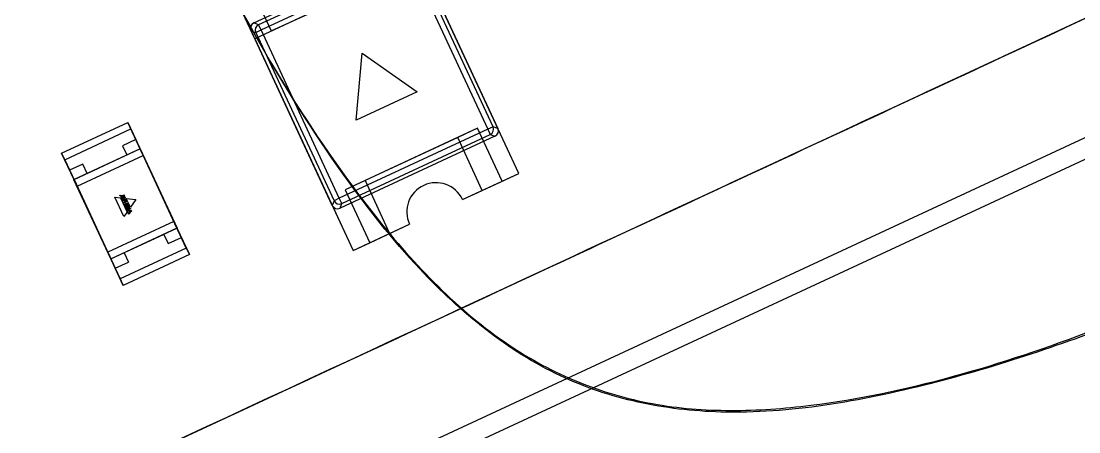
# Model space of a CAD drawing. Header units: millimetres. Extents: x 15 to 205, y 5 to 292.
# Drawn here: x 100.84 to 108.08, y 184.81 to 187.63 of the extents above; entities that cross this region are included whole.
import ezdxf

# ---------------------------------------------------------------- set-up
doc = ezdxf.new("R2010")
doc.units = ezdxf.units.MM

msp = doc.modelspace()

# ---------------------------------------------------------------- linework, layer by layer
at = {"color": 7, "linetype": 'Continuous', "lineweight": 25}
for p, q in [((114.5223, 189.806), (82.0483, 174.7037)), ((111.9476, 189.4251), (80.2116, 174.666)), ((112.3163, 188.6323), (80.5803, 173.8732)), ((104.2443, 186.5844), (103.4009, 188.3979)), ((102.4302, 187.6156), (103.4912, 188.1091)), ((103.4795, 188.0769), (102.4624, 187.6039)), ((104.0688, 186.9044), (103.5325, 188.0575)), ((103.5443, 188.0897), (104.101, 186.8927)), ((102.4793, 187.5677), (103.4963, 188.0407)), ((102.5495, 187.5608), (103.4563, 187.9825)), ((103.4963, 188.0407), (104.0326, 186.8876)), ((104.2443, 186.5844), (103.5696, 188.0352)), ((102.3809, 187.9235), (102.5495, 187.5608)), ((102.4362, 187.5081), (102.2675, 187.8708)), ((102.2675, 187.8708), (103.1109, 186.0573)), ((102.8727, 187.7111), (102.4362, 187.5081)), ((102.4109, 187.5626), (102.443, 187.5508)), ((102.9675, 186.3656), (102.4109, 187.5626)), ((102.4624, 187.6039), (102.4302, 187.6156)), ((102.443, 187.5508), (102.4793, 187.5677)), ((102.443, 187.5508), (102.9793, 186.3977)), ((102.4793, 187.5677), (102.4624, 187.6039)), ((103.0155, 186.4146), (102.4793, 187.5677)), ((102.4362, 187.5081), (103.1109, 186.0573)), ((103.1309, 186.9489), (103.1716, 187.409)), ((103.1716, 187.409), (103.5497, 187.1437)), ((103.5497, 187.1437), (103.1309, 186.9489)), ((101.1136, 186.7238), (101.5669, 186.9347)), ((101.5669, 186.9347), (101.6218, 186.8168)), ((101.6724, 186.708), (101.5669, 186.9347)), ((104.0688, 186.9044), (104.0326, 186.8876)), ((104.101, 186.8927), (104.0688, 186.9044)), ((101.1347, 186.6785), (101.588, 186.8893)), ((101.6218, 186.8168), (101.588, 186.8893)), ((101.588, 186.8893), (101.6724, 186.708)), ((101.588, 186.8893), (101.9675, 186.0733)), ((104.0326, 186.8876), (103.0155, 186.4146)), ((104.0816, 186.8396), (103.0206, 186.3462)), ((103.0324, 186.3784), (104.0494, 186.8514)), ((103.9623, 186.8944), (103.0556, 186.4727)), ((103.8263, 186.8312), (103.1916, 186.536)), ((103.9623, 186.8944), (103.8263, 186.8312)), ((103.995, 186.4685), (103.8263, 186.8312)), ((104.131, 186.5317), (103.9623, 186.8944)), ((104.0326, 186.8876), (104.0494, 186.8514)), ((104.0494, 186.8514), (104.0816, 186.8396)), ((101.1988, 186.5429), (101.6504, 186.7529)), ((101.6508, 186.752), (101.1992, 186.542)), ((101.6218, 186.8168), (101.5311, 186.7746)), ((101.5311, 186.7746), (101.5606, 186.7112)), ((101.6508, 186.752), (101.6504, 186.7529)), ((101.6504, 186.7529), (101.6508, 186.752)), ((101.6517, 186.7524), (101.6508, 186.752)), ((101.6508, 186.752), (101.6517, 186.7524)), ((101.903, 186.2098), (101.6508, 186.752)), ((101.6517, 186.7524), (101.9039, 186.2102)), ((101.1136, 186.7238), (101.1684, 186.606)), ((101.219, 186.4972), (101.1136, 186.7238)), ((101.1347, 186.6785), (101.219, 186.4972)), ((101.1684, 186.606), (101.1347, 186.6785)), ((101.5142, 185.8624), (101.1347, 186.6785)), ((101.219, 186.4972), (101.6724, 186.708)), ((101.2886, 186.5847), (101.5606, 186.7112)), ((101.2591, 186.6481), (101.1684, 186.606)), ((101.2886, 186.5847), (101.2591, 186.6481)), ((101.1992, 186.542), (101.1983, 186.5416)), ((101.1983, 186.5416), (101.1992, 186.542)), ((101.4505, 185.9994), (101.1983, 186.5416)), ((101.1988, 186.5429), (101.1992, 186.542)), ((101.1992, 186.542), (101.1988, 186.5429)), ((101.1992, 186.542), (101.4514, 185.9998)), ((103.1916, 186.536), (103.0556, 186.4727)), ((103.1916, 186.536), (103.3602, 186.1733)), ((103.995, 186.4685), (104.2443, 186.5844)), ((104.131, 186.5317), (104.2443, 186.5844)), ((103.0556, 186.4727), (103.2242, 186.11)), ((103.859, 186.4052), (104.131, 186.5317)), ((103.859, 186.4052), (103.995, 186.4685)), ((103.995, 186.4685), (104.131, 186.5317)), ((101.4785, 186.4212), (101.5168, 186.4174)), ((101.5402, 186.2885), (101.4785, 186.4212)), ((101.5152, 186.4298), (101.5121, 186.4365)), ((101.5121, 186.4365), (101.5315, 186.4332)), ((101.5276, 186.4278), (101.5152, 186.4298)), ((101.5168, 186.4174), (101.562, 186.3201)), ((101.5212, 186.417), (101.5276, 186.4278)), ((101.5244, 186.4102), (101.5212, 186.417)), ((101.5342, 186.427), (101.5244, 186.4102)), ((101.5268, 186.405), (101.5458, 186.4263)), ((101.5297, 186.3988), (101.5268, 186.405)), ((101.5583, 186.3994), (101.5297, 186.3988)), ((101.5315, 186.4332), (101.5407, 186.4374)), ((101.5412, 186.4121), (101.5341, 186.4046)), ((101.5341, 186.4045), (101.5445, 186.405)), ((101.5341, 186.4046), (101.5341, 186.4045)), ((101.5435, 186.4314), (101.5342, 186.427)), ((101.5348, 186.3877), (101.5586, 186.3988)), ((101.5407, 186.4374), (101.5435, 186.4314)), ((101.5445, 186.405), (101.5412, 186.4121)), ((101.5487, 186.42), (101.5444, 186.4155)), ((101.5444, 186.4155), (101.5492, 186.4052)), ((101.5458, 186.4263), (101.5487, 186.42)), ((101.5492, 186.4052), (101.5555, 186.4055)), ((101.5614, 186.3927), (101.5512, 186.3879)), ((101.5512, 186.3879), (101.5563, 186.3768)), ((101.5555, 186.4055), (101.5583, 186.3994)), ((101.556, 186.4135), (101.6219, 186.4067)), ((101.5843, 186.3525), (101.556, 186.4135)), ((101.5586, 186.3988), (101.5614, 186.3927)), ((101.6219, 186.4067), (101.5843, 186.3525)), ((102.9793, 186.3977), (102.9675, 186.3656)), ((103.0155, 186.4146), (102.9793, 186.3977)), ((103.0324, 186.3784), (103.0155, 186.4146)), ((101.5376, 186.3816), (101.5348, 186.3877)), ((101.5468, 186.3859), (101.5376, 186.3816)), ((101.562, 186.3201), (101.5402, 186.2885)), ((101.5428, 186.3705), (101.5519, 186.3748)), ((101.5456, 186.3645), (101.5428, 186.3705)), ((101.5694, 186.3755), (101.5456, 186.3645)), ((101.5519, 186.3748), (101.5468, 186.3859)), ((101.5542, 186.3647), (101.5569, 186.3588)), ((101.5563, 186.3768), (101.5666, 186.3816)), ((101.5584, 186.3369), (101.5822, 186.348)), ((101.5612, 186.3309), (101.5584, 186.3369)), ((101.5851, 186.3419), (101.5612, 186.3309)), ((101.5617, 186.3299), (101.5898, 186.3318)), ((101.5646, 186.3236), (101.5617, 186.3299)), ((101.5842, 186.3252), (101.5646, 186.3236)), ((101.5666, 186.3816), (101.5694, 186.3755)), ((101.5704, 186.3112), (101.5843, 186.3251)), ((101.5733, 186.3466), (101.5706, 186.3524)), ((101.5929, 186.325), (101.5733, 186.305)), ((101.5822, 186.348), (101.5851, 186.3419)), ((101.5843, 186.3251), (101.5842, 186.3252)), ((101.5898, 186.3318), (101.5929, 186.325)), ((103.0206, 186.3462), (103.0324, 186.3784)), ((101.8832, 186.2546), (101.4298, 186.0438)), ((101.5733, 186.305), (101.5704, 186.3112)), ((101.9675, 186.0733), (101.8832, 186.2546)), ((101.8832, 186.2546), (101.9886, 186.0279)), ((101.4514, 185.9998), (101.903, 186.2098)), ((101.9034, 186.2089), (101.4518, 185.9989)), ((101.903, 186.2098), (101.9039, 186.2102)), ((101.9039, 186.2102), (101.903, 186.2098)), ((101.9034, 186.2089), (101.903, 186.2098)), ((101.903, 186.2098), (101.9034, 186.2089)), ((103.1109, 186.0573), (103.3602, 186.1733)), ((103.2242, 186.11), (103.4963, 186.2365)), ((103.2242, 186.11), (103.3602, 186.1733)), ((103.3602, 186.1733), (103.4963, 186.2365)), ((101.8136, 186.1671), (101.5416, 186.0406)), ((101.8136, 186.1671), (101.8431, 186.1037)), ((101.8431, 186.1037), (101.9338, 186.1458)), ((101.9886, 186.0279), (101.9338, 186.1458)), ((101.9338, 186.1458), (101.9675, 186.0733)), ((103.1109, 186.0573), (103.2242, 186.11)), ((101.5142, 185.8624), (101.4298, 186.0438)), ((101.4298, 186.0438), (101.5353, 185.8171)), ((101.9675, 186.0733), (101.5142, 185.8624)), ((101.9886, 186.0279), (101.5353, 185.8171)), ((101.5416, 186.0406), (101.5711, 185.9771)), ((101.4514, 185.9998), (101.4505, 185.9994)), ((101.4505, 185.9994), (101.4514, 185.9998)), ((101.4514, 185.9998), (101.4518, 185.9989)), ((101.4518, 185.9989), (101.4514, 185.9998)), ((101.4804, 185.935), (101.5711, 185.9771)), ((101.5353, 185.8171), (101.4804, 185.935)), ((101.4804, 185.935), (101.5142, 185.8624))]:
    msp.add_line(p, q, dxfattribs=at)
for centre, radius, start, end in [((102.4794, 187.5676), 0.0401, 115.12483, 204.75764), ((104.0324, 186.8876), 0.0401, 295.12483, 24.75764), ((101.6508, 186.752), 0.001, 24.94123, 114.94123), ((101.6508, 186.752), 0.001, 24.94123, 114.94123), ((101.1992, 186.542), 0.001, 114.94123, 204.94123), ((101.1992, 186.542), 0.001, 114.94123, 204.94123), ((103.6776, 186.3209), 0.2, 24.94123, 204.94123), ((103.6776, 186.3209), 0.2, 24.94123, 204.94123), ((103.0156, 186.4148), 0.0401, 205.12483, 294.75764), ((101.903, 186.2098), 0.001, 294.94123, 24.94123), ((101.903, 186.2098), 0.001, 294.94123, 24.94123), ((101.4514, 185.9998), 0.001, 204.94123, 294.94123), ((101.4514, 185.9998), 0.001, 204.94123, 294.94123)]:
    msp.add_arc(centre, radius, start, end, dxfattribs=at)
for centre, major_axis in [((102.4472, 187.5794), (-0.0377, 0.0138)), ((104.0646, 186.8759), (0.0377, -0.0138)), ((103.0038, 186.3826), (-0.0138, -0.0377))]:
    msp.add_ellipse(centre, major_axis=major_axis, ratio=0.997265, start_param=5.499157, end_param=7.067214, dxfattribs=at)
for points, knots in [([(126.2342, 206.1335), (123.4476, 204.8375), (117.9458, 202.2789), (109.6769, 198.4331), (100.006, 193.9358), (88.8841, 188.7635), (80.5296, 184.8781), (76.3635, 182.9406)], [0, 0, 0, 0, 0.167631, 0.330958, 0.497429, 0.749386, 1, 1, 1, 1]), ([(110.4541, 192.1175), (110.6139, 191.7577), (110.9335, 191.0379), (111.2912, 190.0856), (111.5376, 189.2799), (111.6381, 188.7191), (111.6414, 188.2762), (111.589, 187.9459), (111.4648, 187.63), (111.2646, 187.3216), (110.9875, 187.0335), (110.542, 186.6785), (109.921, 186.2955), (109.0889, 185.8868), (108.1915, 185.5007), (107.227, 185.1754), (106.3875, 184.9966), (105.6962, 184.9464), (105.1545, 184.989), (104.64, 185.1404), (104.1421, 185.4083), (103.6818, 185.7986), (103.1656, 186.3867), (102.6342, 187.1694), (102.0975, 188.1343), (101.6784, 189.158), (101.3793, 190.1156), (101.2208, 190.9313), (101.1958, 191.5951), (101.2817, 192.171), (101.4978, 192.6972), (101.8394, 193.2049), (102.3166, 193.6862), (103.0876, 194.2793), (104.1391, 194.917), (105.3402, 195.4734), (106.2862, 195.8057), (106.9416, 195.9299), (107.4853, 195.9411), (107.9621, 195.7952), (108.3427, 195.5311), (108.7073, 195.1735), (109.1687, 194.5489), (109.6399, 193.7349), (110.0917, 192.8803), (110.3333, 192.3718), (110.4541, 192.1175)], [0, 0, 0, 0, 0.034501, 0.069013, 0.090616, 0.112157, 0.123134, 0.134092, 0.145182, 0.156274, 0.169047, 0.181851, 0.207461, 0.233145, 0.26306, 0.29304, 0.322803, 0.339536, 0.356238, 0.373128, 0.390026, 0.409638, 0.429295, 0.461542, 0.49376, 0.525987, 0.558206, 0.582571, 0.601283, 0.619951, 0.637409, 0.65489, 0.676883, 0.698933, 0.741893, 0.784864, 0.814612, 0.829766, 0.844855, 0.864875, 0.877736, 0.890629, 0.914635, 0.950671, 0.975335, 1, 1, 1, 1]), ([(109.9144, 193.2105), (109.7293, 193.5529), (109.4264, 194.1134), (108.9663, 194.8313), (108.6004, 195.2818), (108.2631, 195.5793), (107.9771, 195.7591), (107.6548, 195.8747), (107.2913, 195.9257), (106.8965, 195.9043), (106.3515, 195.8005), (105.6774, 195.5843), (104.8379, 195.2222), (103.9587, 194.7885), (103.069, 194.2557), (102.3767, 193.7249), (101.8823, 193.2269), (101.5588, 192.786), (101.3355, 192.295), (101.2134, 191.7436), (101.2096, 191.1449), (101.3193, 190.3799), (101.568, 189.4784), (101.9504, 188.4549), (102.451, 187.4805), (102.9874, 186.6275), (103.5091, 185.9653), (104.0075, 185.4997), (104.5075, 185.1815), (105.0562, 184.9983), (105.6684, 184.9277), (106.3434, 184.9797), (107.2868, 185.1821), (108.4441, 185.5696), (109.6407, 186.124), (110.5071, 186.6289), (111.0331, 187.0482), (111.4001, 187.4535), (111.6053, 187.9065), (111.6571, 188.3598), (111.6286, 188.8531), (111.4918, 189.4611), (111.2564, 190.1815), (110.9239, 191.0483), (110.4902, 192.0734), (110.1077, 192.8287), (109.9144, 193.2105)], [0, 0, 0, 0, 0.03451, 0.056497, 0.078424, 0.089509, 0.100574, 0.111782, 0.12299, 0.135547, 0.148133, 0.172927, 0.197793, 0.22825, 0.258775, 0.289084, 0.305898, 0.322682, 0.339663, 0.356651, 0.376026, 0.395445, 0.427376, 0.459276, 0.491186, 0.523084, 0.548363, 0.567392, 0.586374, 0.604134, 0.621916, 0.64374, 0.66562, 0.708263, 0.750924, 0.78088, 0.796128, 0.811312, 0.831282, 0.843843, 0.856433, 0.879539, 0.902592, 0.92563, 0.962407, 1, 1, 1, 1]), ([(81.4237, 172.0597), (85.5898, 173.9972), (93.9444, 177.8825), (104.3834, 182.7373), (112.6928, 186.6018), (118.8656, 189.4724), (125.0502, 192.3485), (129.1982, 194.2776), (131.2945, 195.2525)], [0, 0, 0, 0, 0.250614, 0.502571, 0.627963, 0.750476, 0.873897, 1, 1, 1, 1]), ([(80.4357, 181.6644), (81.3873, 182.107), (84.2425, 183.4348), (89.0018, 185.6481), (93.7653, 187.8635), (97.5776, 189.6364), (100.9629, 191.2108), (104.1315, 192.6844), (107.092, 194.0612), (108.5717, 194.7493), (109.3115, 195.0933)], [0, 0, 0, 0, 0.098942, 0.296859, 0.494758, 0.593727, 0.692693, 0.846267, 0.923131, 1, 1, 1, 1]), ([(109.3115, 195.0933), (108.8357, 194.8721), (107.8842, 194.4296), (105.9777, 193.5429), (103.5944, 192.4346), (99.7824, 190.6618), (94.8726, 188.3784), (88.8635, 185.5838), (84.7588, 183.6749), (82.7064, 182.7204)], [0, 0, 0, 0, 0.053733, 0.107475, 0.214909, 0.322348, 0.537149, 0.768574, 1, 1, 1, 1]), ([(83.0718, 175.9962), (84.0234, 176.4387), (86.8786, 177.7665), (91.6379, 179.9799), (96.4014, 182.1952), (100.2137, 183.9682), (103.599, 185.5425), (106.7676, 187.0161), (109.7281, 188.3929), (111.2077, 189.081), (111.9476, 189.4251)], [0, 0, 0, 0, 0.098942, 0.296859, 0.494758, 0.593727, 0.692693, 0.846267, 0.923131, 1, 1, 1, 1]), ([(111.9476, 189.4251), (111.4718, 189.2039), (110.5202, 188.7613), (108.6138, 187.8747), (106.2305, 186.7663), (101.3182, 184.4818), (94.3569, 181.2444), (88.3473, 178.4496), (85.3425, 177.0522)], [0, 0, 0, 0, 0.053733, 0.107475, 0.214909, 0.322348, 0.661173, 1, 1, 1, 1]), ([(101.5516, 186.3501), (101.5514, 186.3507), (101.5509, 186.3518), (101.5503, 186.3535), (101.5499, 186.3553), (101.5497, 186.3569), (101.5498, 186.3585), (101.55, 186.3599), (101.5504, 186.3611), (101.551, 186.3622), (101.5519, 186.3632), (101.5529, 186.364), (101.5537, 186.3645), (101.5542, 186.3647)], [0, 0, 0, 0, 0.113094, 0.2231796, 0.3293014, 0.4308441, 0.5276999, 0.6052847, 0.6809115, 0.7560096, 0.8325661, 0.9130105, 1, 1, 1, 1]), ([(101.5516, 186.3501), (101.5514, 186.3507), (101.5509, 186.3518), (101.5503, 186.3535), (101.5499, 186.3553), (101.5497, 186.3569), (101.5498, 186.3585), (101.55, 186.3599), (101.5504, 186.3611), (101.551, 186.3622), (101.5519, 186.3632), (101.5529, 186.364), (101.5537, 186.3645), (101.5542, 186.3647)], [0, 0, 0, 0, 0.113094, 0.22318, 0.329301, 0.430844, 0.5277, 0.605285, 0.680912, 0.75601, 0.832566, 0.913011, 1, 1, 1, 1]), ([(101.5636, 186.3432), (101.5632, 186.343), (101.5624, 186.3427), (101.5612, 186.3425), (101.56, 186.3426), (101.5588, 186.3428), (101.5577, 186.3433), (101.5564, 186.344), (101.5551, 186.3451), (101.5537, 186.3466), (101.5525, 186.3483), (101.5519, 186.3495), (101.5516, 186.3501)], [0, 0, 0, 0, 0.083836, 0.162978, 0.240017, 0.317025, 0.395442, 0.476081, 0.601648, 0.73219, 0.86583, 1, 1, 1, 1]), ([(101.5636, 186.3432), (101.5632, 186.343), (101.5624, 186.3427), (101.5612, 186.3425), (101.56, 186.3426), (101.5588, 186.3428), (101.5577, 186.3433), (101.5564, 186.344), (101.5551, 186.3451), (101.5537, 186.3466), (101.5525, 186.3483), (101.5519, 186.3495), (101.5516, 186.3501)], [0, 0, 0, 0, 0.083836, 0.162978, 0.240017, 0.317025, 0.395442, 0.476081, 0.601648, 0.73219, 0.86583, 1, 1, 1, 1]), ([(101.5569, 186.3588), (101.5565, 186.3586), (101.5559, 186.3582), (101.5552, 186.3573), (101.5548, 186.3564), (101.5547, 186.3553), (101.5549, 186.3541), (101.5553, 186.3529), (101.5556, 186.3521), (101.5558, 186.3517)], [0, 0, 0, 0, 0.150428, 0.281144, 0.404859, 0.531995, 0.675436, 0.831692, 1, 1, 1, 1]), ([(101.5569, 186.3588), (101.5565, 186.3586), (101.5559, 186.3582), (101.5552, 186.3573), (101.5548, 186.3564), (101.5547, 186.3553), (101.5549, 186.3541), (101.5553, 186.3529), (101.5556, 186.3521), (101.5558, 186.3517)], [0, 0, 0, 0, 0.150428, 0.281144, 0.404859, 0.531995, 0.675436, 0.831692, 1, 1, 1, 1]), ([(101.5558, 186.3517), (101.556, 186.3514), (101.5563, 186.3508), (101.5569, 186.3499), (101.5576, 186.3492), (101.5583, 186.3488), (101.559, 186.3486), (101.5597, 186.3486), (101.5602, 186.3487), (101.5604, 186.3488)], [0, 0, 0, 0, 0.1772, 0.35411, 0.523148, 0.642763, 0.757731, 0.873619, 1, 1, 1, 1]), ([(101.5558, 186.3517), (101.556, 186.3514), (101.5563, 186.3508), (101.5569, 186.3499), (101.5576, 186.3492), (101.5583, 186.3488), (101.559, 186.3486), (101.5597, 186.3486), (101.5602, 186.3487), (101.5604, 186.3488)], [0, 0, 0, 0, 0.1771996, 0.3541105, 0.5231482, 0.6427628, 0.757731, 0.8736186, 1, 1, 1, 1]), ([(101.5602, 186.3587), (101.5602, 186.359), (101.56, 186.3596), (101.5598, 186.3605), (101.5596, 186.3617), (101.5595, 186.363), (101.5596, 186.3642), (101.5597, 186.3654), (101.56, 186.3665), (101.5605, 186.3676), (101.5612, 186.3686), (101.5622, 186.3695), (101.5629, 186.3699), (101.5634, 186.3701)], [0, 0, 0, 0, 0.06237, 0.141521, 0.232871, 0.332215, 0.435973, 0.523929, 0.612451, 0.701905, 0.793998, 0.891899, 1, 1, 1, 1]), ([(101.5602, 186.3587), (101.5602, 186.359), (101.56, 186.3596), (101.5598, 186.3605), (101.5596, 186.3617), (101.5595, 186.363), (101.5596, 186.3642), (101.5597, 186.3654), (101.56, 186.3665), (101.5605, 186.3676), (101.5612, 186.3686), (101.5622, 186.3695), (101.5629, 186.3699), (101.5634, 186.3701)], [0, 0, 0, 0, 0.06237, 0.141521, 0.232871, 0.332215, 0.435973, 0.523929, 0.612451, 0.701905, 0.793998, 0.891899, 1, 1, 1, 1]), ([(101.5604, 186.3488), (101.5606, 186.3489), (101.561, 186.3491), (101.5615, 186.3497), (101.5617, 186.3504), (101.5617, 186.3512), (101.5615, 186.3523), (101.5613, 186.3535), (101.561, 186.3549), (101.5607, 186.3567), (101.5604, 186.358), (101.5602, 186.3587)], [0, 0, 0, 0, 0.0653, 0.123822, 0.189595, 0.276318, 0.367489, 0.482194, 0.623775, 0.795361, 1, 1, 1, 1]), ([(101.5604, 186.3488), (101.5606, 186.3489), (101.561, 186.3491), (101.5615, 186.3497), (101.5617, 186.3504), (101.5617, 186.3512), (101.5615, 186.3523), (101.5613, 186.3535), (101.561, 186.3549), (101.5607, 186.3567), (101.5604, 186.358), (101.5602, 186.3587)], [0, 0, 0, 0, 0.0653, 0.123822, 0.189595, 0.276318, 0.367489, 0.482194, 0.623775, 0.795361, 1, 1, 1, 1]), ([(101.5634, 186.3701), (101.5639, 186.3703), (101.5648, 186.3707), (101.5664, 186.3708), (101.568, 186.3707), (101.5695, 186.3701), (101.5711, 186.3692), (101.5725, 186.368), (101.5739, 186.3664), (101.5752, 186.3644), (101.5759, 186.363), (101.5763, 186.3622)], [0, 0, 0, 0, 0.093231, 0.18407, 0.275846, 0.371929, 0.475443, 0.586964, 0.710412, 0.847584, 1, 1, 1, 1]), ([(101.5634, 186.3701), (101.5639, 186.3703), (101.5648, 186.3707), (101.5664, 186.3708), (101.568, 186.3707), (101.5695, 186.3701), (101.5711, 186.3692), (101.5725, 186.368), (101.5739, 186.3664), (101.5752, 186.3644), (101.5759, 186.363), (101.5763, 186.3622)], [0, 0, 0, 0, 0.093231, 0.18407, 0.275846, 0.371929, 0.475443, 0.586964, 0.710412, 0.847584, 1, 1, 1, 1]), ([(101.5665, 186.3545), (101.5667, 186.3539), (101.5669, 186.3526), (101.5672, 186.3508), (101.5673, 186.3489), (101.5671, 186.3474), (101.5667, 186.3462), (101.5662, 186.3453), (101.5655, 186.3445), (101.5647, 186.3437), (101.564, 186.3434), (101.5636, 186.3432)], [0, 0, 0, 0, 0.151123, 0.299162, 0.440716, 0.574416, 0.655344, 0.735536, 0.817472, 0.904404, 1, 1, 1, 1]), ([(101.5665, 186.3545), (101.5667, 186.3539), (101.5669, 186.3526), (101.5672, 186.3508), (101.5673, 186.3489), (101.5671, 186.3474), (101.5667, 186.3462), (101.5662, 186.3453), (101.5655, 186.3445), (101.5647, 186.3437), (101.564, 186.3434), (101.5636, 186.3432)], [0, 0, 0, 0, 0.1511232, 0.299162, 0.4407158, 0.5744164, 0.6553438, 0.735536, 0.8174724, 0.9044037, 1, 1, 1, 1]), ([(101.5667, 186.3645), (101.5665, 186.3644), (101.5661, 186.3642), (101.5657, 186.3637), (101.5654, 186.363), (101.5652, 186.3619), (101.5653, 186.3607), (101.5655, 186.3593), (101.5658, 186.3578), (101.5662, 186.3562), (101.5664, 186.3551), (101.5665, 186.3545)], [0, 0, 0, 0, 0.062595, 0.121834, 0.182912, 0.284909, 0.403207, 0.537228, 0.68404, 0.839719, 1, 1, 1, 1]), ([(101.5667, 186.3645), (101.5665, 186.3644), (101.5661, 186.3642), (101.5657, 186.3637), (101.5654, 186.363), (101.5652, 186.3619), (101.5653, 186.3607), (101.5655, 186.3593), (101.5658, 186.3578), (101.5662, 186.3562), (101.5664, 186.3551), (101.5665, 186.3545)], [0, 0, 0, 0, 0.0625948, 0.1218335, 0.1829119, 0.2849089, 0.4032069, 0.5372281, 0.6840403, 0.8397192, 1, 1, 1, 1]), ([(101.5721, 186.3605), (101.572, 186.3609), (101.5716, 186.3617), (101.5709, 186.3628), (101.5701, 186.3637), (101.5693, 186.3643), (101.5684, 186.3647), (101.5675, 186.3648), (101.567, 186.3646), (101.5667, 186.3645)], [0, 0, 0, 0, 0.167122, 0.345632, 0.521423, 0.645574, 0.762147, 0.876211, 1, 1, 1, 1]), ([(101.5721, 186.3605), (101.572, 186.3609), (101.5716, 186.3617), (101.5709, 186.3628), (101.5701, 186.3637), (101.5693, 186.3643), (101.5684, 186.3647), (101.5675, 186.3648), (101.567, 186.3646), (101.5667, 186.3645)], [0, 0, 0, 0, 0.167122, 0.345632, 0.521423, 0.645574, 0.762147, 0.876211, 1, 1, 1, 1]), ([(101.5706, 186.3524), (101.5709, 186.3526), (101.5715, 186.3529), (101.5723, 186.3536), (101.5728, 186.3545), (101.5731, 186.3554), (101.5732, 186.3565), (101.5731, 186.3577), (101.5727, 186.3592), (101.5723, 186.3601), (101.5721, 186.3605)], [0, 0, 0, 0, 0.118003, 0.224829, 0.32648, 0.428067, 0.533159, 0.679024, 0.835133, 1, 1, 1, 1]), ([(101.5706, 186.3524), (101.5709, 186.3526), (101.5715, 186.3529), (101.5723, 186.3536), (101.5728, 186.3545), (101.5731, 186.3554), (101.5732, 186.3565), (101.5731, 186.3577), (101.5727, 186.3592), (101.5723, 186.3601), (101.5721, 186.3605)], [0, 0, 0, 0, 0.118003, 0.224829, 0.32648, 0.428067, 0.533159, 0.679024, 0.835133, 1, 1, 1, 1]), ([(101.5763, 186.3622), (101.5766, 186.3616), (101.5771, 186.3604), (101.5777, 186.3585), (101.5781, 186.3567), (101.5782, 186.3549), (101.5781, 186.3532), (101.5778, 186.3517), (101.5774, 186.3504), (101.5767, 186.3492), (101.5758, 186.3482), (101.5747, 186.3472), (101.5738, 186.3468), (101.5733, 186.3466)], [0, 0, 0, 0, 0.111674, 0.220816, 0.326505, 0.428114, 0.525478, 0.603732, 0.680129, 0.755942, 0.832975, 0.913485, 1, 1, 1, 1]), ([(101.5763, 186.3622), (101.5766, 186.3616), (101.5771, 186.3604), (101.5777, 186.3585), (101.5781, 186.3567), (101.5782, 186.3549), (101.5781, 186.3532), (101.5778, 186.3517), (101.5774, 186.3504), (101.5767, 186.3492), (101.5758, 186.3482), (101.5747, 186.3472), (101.5738, 186.3468), (101.5733, 186.3466)], [0, 0, 0, 0, 0.111674, 0.220816, 0.326505, 0.428114, 0.525478, 0.603732, 0.680129, 0.755942, 0.832975, 0.913485, 1, 1, 1, 1])]:
    msp.add_open_spline(points, degree=3, knots=knots, dxfattribs=at)

doc.saveas('drawing.dxf')
